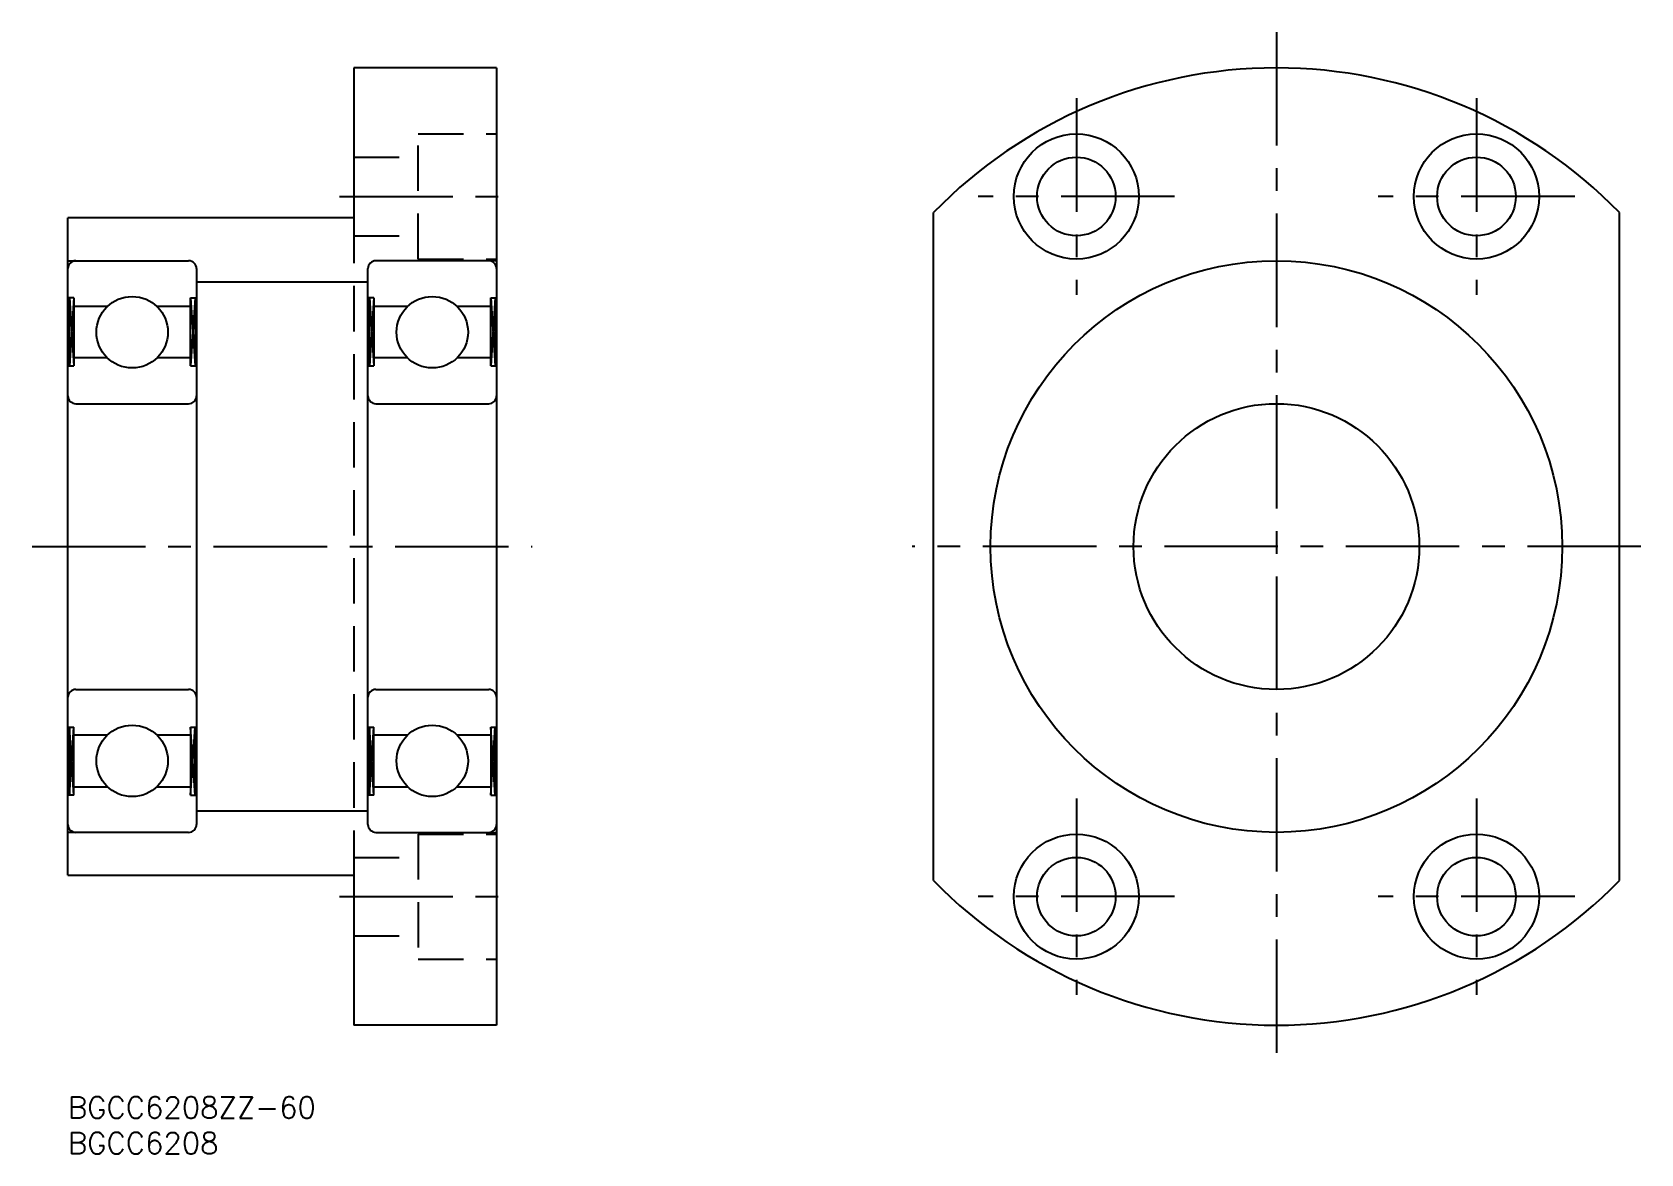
# Model space of a CAD drawing. Extents: x -5 to 220, y -8 to 149.
import ezdxf

# ---------------------------------------------------------------- set-up
doc = ezdxf.new("R2010")
doc.units = 0
doc.header["$LTSCALE"] = 0.5
doc.linetypes.add('CENTER', pattern=[50.8, 31.75, -6.35, 6.35, -6.35])
doc.linetypes.add('DASHED', pattern=[19.05, 12.7, -6.35])
for name, color, linetype in [('MSM_CENTER', 1, 'CENTER'), ('MSM_CONTINUOUS', 7, 'CONTINUOUS'), ('MSM_DASHED', 4, 'DASHED'), ('MSM_NARROW', 5, 'CONTINUOUS'), ('MSM_PART_NUMBER', 7, 'CONTINUOUS')]:
    doc.layers.add(name, color=color, linetype=linetype)
doc.styles.get("Standard").update_dxf_attribs({"font": 'txt.shx', "height": 3, "bigfont": 'bigfont.shx'})

msp = doc.modelspace()

# ---------------------------------------------------------------- linework, layer by layer
at = {"layer": 'MSM_CENTER'}
for p, q in [((169.14, 149), (169.14, 5)), ((141.14, 139.75), (141.14, 112.25)), ((197.14, 139.75), (197.14, 112.25)), ((38, 126), (62, 126)), ((154.89, 126), (127.39, 126)), ((210.89, 126), (183.39, 126)), ((-5, 77), (65, 77)), ((220.14, 77), (118.14, 77)), ((141.14, 41.75), (141.14, 14.25)), ((197.14, 41.75), (197.14, 14.25)), ((38, 28), (62, 28)), ((154.89, 28), (127.39, 28)), ((210.89, 28), (183.39, 28))]:
    msp.add_line(p, q, dxfattribs=at)
at = {"layer": 'MSM_CONTINUOUS'}
for p, q in [((40, 144), (40, 123)), ((60, 144), (40, 144)), ((60, 144), (60, 10)), ((40, 123), (0, 123)), ((0, 31), (0, 123)), ((121.14, 30.26), (121.14, 123.74)), ((217.14, 30.26), (217.14, 123.74)), ((0, 117), (16.9, 117)), ((18, 115.9), (18, 38.1)), ((42, 38.1), (42, 115.9)), ((60, 117), (43.1, 117)), ((42, 114), (18, 114)), ((0.83, 111.83), (0, 111.83)), ((0.21, 102.3), (0.21, 111.83)), ((0.83, 111.83), (0.83, 102.3)), ((0.83, 110.65), (5.58, 110.65)), ((12.42, 110.65), (17.17, 110.65)), ((17.17, 102.3), (17.17, 111.83)), ((17.17, 111.83), (18, 111.83)), ((17.79, 111.83), (17.79, 102.3)), ((42.83, 111.83), (42, 111.83)), ((42.21, 102.3), (42.21, 111.83)), ((42.83, 111.83), (42.83, 102.3)), ((42.83, 110.65), (47.58, 110.65)), ((54.42, 110.65), (59.17, 110.65)), ((59.17, 111.83), (60, 111.83)), ((59.17, 102.3), (59.17, 111.83)), ((59.79, 111.83), (59.79, 102.3)), ((0, 102.3), (0.83, 102.3)), ((5.53, 103.4), (0.83, 103.4)), ((17.17, 103.4), (12.47, 103.4)), ((17.17, 102.3), (18, 102.3)), ((42, 102.3), (42.83, 102.3)), ((47.53, 103.4), (42.83, 103.4)), ((59.17, 103.4), (54.47, 103.4)), ((59.17, 102.3), (60, 102.3)), ((1.1, 97), (16.9, 97)), ((43.1, 97), (58.9, 97)), ((1.1, 57), (16.9, 57)), ((43.1, 57), (58.9, 57)), ((0, 51.7), (0.83, 51.7)), ((0.21, 51.7), (0.21, 42.18)), ((0.83, 42.18), (0.83, 51.7)), ((5.53, 50.6), (0.83, 50.6)), ((17.17, 50.6), (12.47, 50.6)), ((17.17, 51.7), (18, 51.7)), ((17.17, 51.7), (17.17, 42.18)), ((17.79, 42.18), (17.79, 51.7)), ((42, 51.7), (42.83, 51.7)), ((42.21, 51.7), (42.21, 42.18)), ((42.83, 42.18), (42.83, 51.7)), ((47.53, 50.6), (42.83, 50.6)), ((59.17, 50.6), (54.47, 50.6)), ((59.17, 51.7), (59.17, 42.18)), ((59.17, 51.7), (60, 51.7)), ((59.79, 42.18), (59.79, 51.7)), ((0.83, 43.35), (5.58, 43.35)), ((12.42, 43.35), (17.17, 43.35)), ((42.83, 43.35), (47.58, 43.35)), ((54.42, 43.35), (59.17, 43.35)), ((0.83, 42.18), (0, 42.18)), ((17.17, 42.18), (18, 42.18)), ((42.83, 42.18), (42, 42.18)), ((59.17, 42.18), (60, 42.18)), ((18, 40), (42, 40)), ((16.9, 37), (0, 37)), ((43.1, 37), (60, 37)), ((0, 31), (40, 31)), ((40, 31), (40, 10)), ((60, 10), (40, 10))]:
    msp.add_line(p, q, dxfattribs=at)
for centre, radius in [((141.14, 126), 8.75), ((197.14, 126), 8.75), ((141.14, 126), 5.5), ((197.14, 126), 5.5), ((169.14, 77), 40), ((9, 107), 5), ((51, 107), 5), ((169.14, 77), 20), ((9, 47), 5), ((51, 47), 5), ((141.14, 28), 8.75), ((197.14, 28), 8.75), ((141.14, 28), 5.5), ((197.14, 28), 5.5)]:
    msp.add_circle(centre, radius, dxfattribs=at)
for centre, radius, start, end in [((169.14, 77), 67, 44.2405, 135.7595), ((1.1, 115.9), 1.1, 90, 180), ((16.9, 115.9), 1.1, 0, 90), ((43.1, 115.9), 1.1, 90, 180), ((58.9, 115.9), 1.1, 0, 90), ((1.1, 98.1), 1.1, 180, 270), ((16.9, 98.1), 1.1, 270, 0), ((43.1, 98.1), 1.1, 180, 270), ((58.9, 98.1), 1.1, 270, 0), ((1.1, 55.9), 1.1, 90, 180), ((16.9, 55.9), 1.1, 0, 90), ((43.1, 55.9), 1.1, 90, 180), ((58.9, 55.9), 1.1, 0, 90), ((1.1, 38.1), 1.1, 180, 270), ((16.9, 38.1), 1.1, 270, 0), ((43.1, 38.1), 1.1, 180, 270), ((58.9, 38.1), 1.1, 270, 0), ((169.14, 77), 67, 224.2405, 315.7595)]:
    msp.add_arc(centre, radius, start, end, dxfattribs=at)
at = {"layer": 'MSM_DASHED'}
for p, q in [((49, 117.25), (49, 134.75)), ((49, 134.75), (60, 134.75)), ((40, 131.5), (49, 131.5)), ((40, 123), (40, 31)), ((40, 120.5), (49, 120.5)), ((49, 117.25), (60, 117.25)), ((49, 36.75), (49, 19.25)), ((49, 36.75), (60, 36.75)), ((40, 33.5), (49, 33.5)), ((40, 22.5), (49, 22.5)), ((49, 19.25), (60, 19.25))]:
    msp.add_line(p, q, dxfattribs=at)
at = {"layer": 'MSM_NARROW'}
for p, q in [((0.83, 111.83), (0.21, 102.3)), ((0.21, 111.83), (0.83, 102.3)), ((17.79, 111.83), (17.17, 102.3)), ((17.17, 111.83), (17.79, 102.3)), ((42.21, 111.83), (42.83, 102.3)), ((42.83, 111.83), (42.21, 102.3)), ((59.17, 111.83), (59.79, 102.3)), ((59.79, 111.83), (59.17, 102.3)), ((0.83, 42.18), (0.21, 51.7)), ((0.21, 42.18), (0.83, 51.7)), ((17.79, 42.18), (17.17, 51.7)), ((17.17, 42.18), (17.79, 51.7)), ((42.21, 42.18), (42.83, 51.7)), ((42.83, 42.18), (42.21, 51.7)), ((59.17, 42.18), (59.79, 51.7)), ((59.79, 42.18), (59.17, 51.7))]:
    msp.add_line(p, q, dxfattribs=at)

# ---------------------------------------------------------------- texts
at = {"layer": 'MSM_PART_NUMBER'}
for s, p in [('BGCC6208ZZ-60', (0, -3)), ('BGCC6208', (0, -8))]:
    msp.add_text(s, height=3, dxfattribs=at).set_placement(p)

doc.saveas('drawing.dxf')
